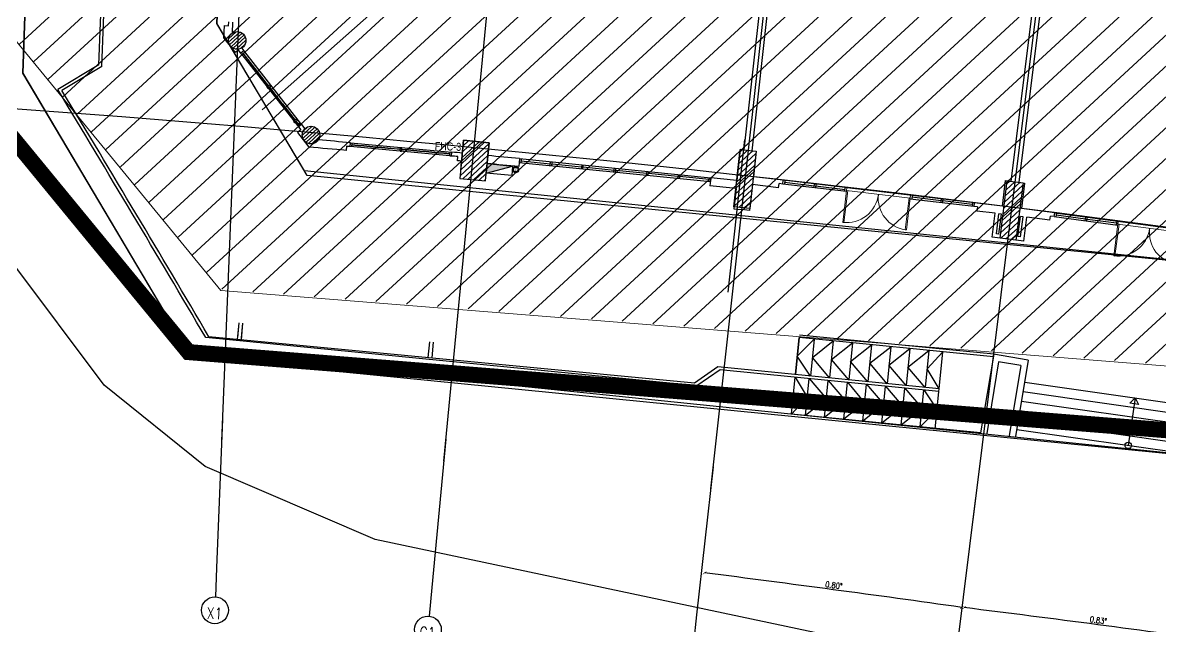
# Model space of a CAD drawing. Extents: x -678889171 to 586587, y -792238163 to 335485.
# Drawn here: x -678839670 to -678804152, y -792178227 to -792159393 of the extents above; entities that cross this region are included whole.
import ezdxf
from ezdxf.enums import TextEntityAlignment as Align

# ---------------------------------------------------------------- set-up
doc = ezdxf.new("R2010")
doc.units = 0
doc.header["$MEASUREMENT"] = 0
doc.layers.get('0').update_dxf_attribs({"color": 8})
for name, color, linetype in [('A-FLOR-PATT', 252, 'Continuous'), ('A-SITE-PATT', 252, 'Continuous'), ('A-WALL', 252, 'Continuous'), ('XR-Axis$0$A-GRID-LINE-OUT', 252, 'Continuous')]:
    doc.layers.add(name, color=color, linetype=linetype)
for name, color, linetype, lineweight in [('BASEMENT3 LAYOUT$0$A-TABL-TEXT', 252, 'Continuous', 30), ('BASEMENT3 LAYOUT$0$HATCH6', 252, 'Continuous', 15), ('Ground floor Towers$0$04-Ground Floor$0$A-DOOR-FULL', 252, 'Continuous', 20), ('Ground floor Towers$0$04-Ground Floor$0$A-GLAZ', 252, 'Continuous', 20)]:
    doc.layers.add(name, color=color, linetype=linetype, lineweight=lineweight)
doc.styles.add('Ground floor Towers$0$$Bas01-Rname$0$EN-SC', font='swissc.ttf')
doc.styles.add('Ground floor Towers$0$$Bas01-Rname$0$EN-SCL', font='swisscl.ttf')
doc.styles.add('Ground floor Towers$0$04-Ground Floor$0$V2-lower ground$0$LEVEL  FOR LICENSE LOWER GR$0$$LG- LEVEL$0$AR-SR', font='sarb.shx')
doc.styles.add('MtXpl_Arial_Unicode_', font='ARIALUNI.ttf')
doc.styles.add('XR-Axis$0$MEDAD-E-TEXT', font='romans.shx', dxfattribs={"width": 0.8, "height": 1.8})
doc.styles.add('XR-Axis$0$MOD-E-TEXT', font='romans.shx', dxfattribs={"width": 0.8, "height": 1.8})

# ---------------------------------------------------------------- blocks, each defined once
blk = doc.blocks.new('A$C61C61320')
at = {"layer": 'BASEMENT3 LAYOUT$0$HATCH6'}
h = blk.add_hatch(dxfattribs=at)
h.set_pattern_fill('JIS_WOOD', color=256, scale=1000, style=0)
h.set_pattern_definition([(45, (-845711.5632553247, -470537.5133829243), (-499.9999991609842, 499.9999991609843), [])])
h.paths.add_polyline_path([(-57054.4839232408, -202715.6827627594), (-61988.72938809986, -237934.2497828866), (-80426.45722685638, -233625.2072105513), (-117920.8563015934, -232159.4412755717), (-127624.8318891085, -221284.5855308848), (-127624.8318891085, -154987.425217584), (-104462.5924733605, -154589.848100547), (-93882.62928564264, -154028.8445178776), (-93529.7361727003, -176713.0896850609), (-93352.28011348587, -178273.3977080029), (-93352.28011348587, -194674.8746110406), (-91405.28890382661, -196764.3988851835), (-82930.71560722869, -197602.72102616), (-65142.08317814791, -199622.3395659931), (-55832.26724016038, -200866.3395951205)])
at = {"layer": 'BASEMENT3 LAYOUT$0$A-TABL-TEXT', "const_width": 500}
blk.add_lwpolyline([(-88972.05171104963, 22775.97554144054), (13087.40149203665, 22211.71815820993), (12977.94017466274, -133203.5437077869), (15397.77637988678, -244279.008176838), (7656.957292334409, -250604.5168011433), (-62676.49176812707, -239864.7054035134), (-80695.52998699364, -235653.5139011407), (-118847.6494075342, -234162.0357504327), (-129624.8318891085, -222084.4801378573), (-129624.8318891085, -153058.7582305309), (-104567.4960696057, -152628.6520064768), (-88972.05156734609, -151257.049707202)], close=True, dxfattribs=at)
at = {"layer": 'BASEMENT3 LAYOUT$0$HATCH6'}
for points in [[(-56182.62965816143, -202983.40351943), (-61193.42310835095, -237994.1969192784), (-80426.45722685638, -233662.5050700729), (-117920.8563015934, -232196.7391350933), (-127624.8318891085, -221321.8833904064), (-127624.8318891085, -155024.7230771056), (-104462.5924733605, -154627.1459600686), (-93882.62928564264, -154066.1423773992), (-93361.99845258333, -178187.9478082885), (-93352.28011348587, -179178.229467513), (-93494.76352696051, -194320.7128558172), (-91405.28890382661, -196764.3988851835), (-82961.84863941744, -197787.7979447818), (-65211.28236189531, -199613.7986915881), (-55832.26724016038, -200866.3395951205)], [(-56182.62965816143, -202984.025088968), (-61193.42310835095, -237994.8184888165), (-80426.45722685638, -233663.1266396109), (-117920.8563015934, -232197.3607046313), (-127624.8318891085, -221322.5049599444), (-127624.8318891085, -155025.3446466436), (-104462.5924733605, -154627.7675296066), (-93882.62928564264, -154066.7639469372), (-93361.99845258333, -178188.5693778265), (-93352.28011348587, -179178.851037051), (-93494.76352696051, -194321.3344253552), (-91405.28890382661, -196765.0204547216), (-82961.84863941744, -197788.4195143199), (-65211.28236189531, -199614.4202611261), (-55832.26724016038, -200866.9611646585)]]:
    blk.add_lwpolyline(points, close=True, dxfattribs=at)
blk = doc.blocks.new('2')
at = {"layer": 'BASEMENT3 LAYOUT$0$A-TABL-TEXT', "const_width": 500}
blk.add_lwpolyline([(28948.80459054373, 254973.3362460719), (131008.25779363, 254409.0788628413), (130898.7964762561, 98993.81699684449), (133318.6326814801, -12081.64747220662), (125577.8135939278, -18407.15609651199), (55244.36453346629, -7667.34469888208), (37225.32631459972, -3456.153196509345), (-926.7931059408002, -1964.675045801327), (-11703.97558751516, 10112.88056677405), (-11703.97558751516, 79138.60247410042), (13353.36023198767, 79568.70869815454), (28948.80473424727, 80940.3109974293)], close=True, dxfattribs=at)
blk = doc.blocks.new('Ground floor Towers$0$04-Ground Floor$0$a-r-00l-facd$0$WATG_DOORDOUBLE_M3')
at = {"layer": 'Ground floor Towers$0$04-Ground Floor$0$A-DOOR-FULL'}
for p, q in [((2199.999999287247, 1.468276605010033e-05), (2200.000000712753, -99.99998531723395)), ((-7.127528078854084e-07, -8.368981070816517e-06), (7.127528078854084e-07, -100.0000083689811))]:
    blk.add_line(p, q, dxfattribs=at)
for points in [[(7.127528078854084e-07, -100.0000083689811), (40.00000071275281, -100.0000077987788), (40.00001545171835, -1199.058316136943), (1.545171835459769e-05, -1199.058316707145)], [(2200.000000712753, -99.99997886421625), (2160.000000712753, -99.99997943441849), (2160.000015465135, -1199.999985887436), (2200.000015465135, -1199.999985317234)]]:
    blk.add_lwpolyline(points, close=True, dxfattribs=at)
for centre, start, end in [((7.127528078854084e-07, -100.0000167199178), 270.0000008170881, 8.137530065835503e-07), ((2200.000000712753, -99.99998535879422), 180.000000813753, 270.0000008170881)]:
    blk.add_arc(centre, 1100, start, end, dxfattribs=at)
at = {"layer": 'Ground floor Towers$0$04-Ground Floor$0$A-GLAZ'}
for p, q in [((-7.127528078854084e-07, -1.482199877500534e-05), (2199.999999287247, 8.229748345911503e-06)), ((7.127528078854084e-07, -100.0000083689811), (2200.000000712753, -99.99998531723395))]:
    blk.add_line(p, q, dxfattribs=at)
blk = doc.blocks.new('XR-Axis$0$_ArchTick')
at = {"const_width": 0.15}
blk.add_lwpolyline([(-0.5, -0.5), (0.5, 0.5)], dxfattribs=at)
blk = doc.blocks.new('*U200')
blk.add_circle((0, 0), 4.2)
at = {"layer": 'XR-Axis$0$A-GRID-LINE-OUT'}
blk.add_line((1.036219215894532, 13.15926478708483), (0.3297061141482605, 4.18703879589063), dxfattribs=at)
at = {"style": 'XR-Axis$0$MEDAD-E-TEXT', "width": 0.8, "flags": 4}
for height, p in [(3.5, (-0.0692522248746208, -0.97607523254144)), (1.799999999999999, (-0.0692522248746208, 2.544295698152595))]:
    blk.add_attdef('00', text='', height=height, dxfattribs=at).set_placement(p, align=Align.MIDDLE_CENTER)
blk = doc.blocks.new('*U201')
blk.add_circle((0, 0), 4.2)
at = {"layer": 'XR-Axis$0$A-GRID-LINE-OUT'}
blk.add_line((0.8249362541796827, 13.17419751546711), (0.2624797172389904, 4.19179011855772), dxfattribs=at)
at = {"style": 'XR-Axis$0$MEDAD-E-TEXT', "width": 0.8, "flags": 4}
for height, p in [(3.5, (-0.0692522248746208, -0.97607523254144)), (1.799999999999999, (-0.0692522248746208, 2.544295698152595))]:
    blk.add_attdef('00', text='', height=height, dxfattribs=at).set_placement(p, align=Align.MIDDLE_CENTER)
blk = doc.blocks.new('*U183')
blk.add_circle((0, 0), 4.2)
at = {"layer": 'XR-Axis$0$A-GRID-LINE-OUT'}
blk.add_line((-8.450062914116737e-16, 13.2), (2.571758278209441e-16, 4.2), dxfattribs=at)
at = {"style": 'XR-Axis$0$MEDAD-E-TEXT', "width": 0.8, "flags": 4}
for height, p in [(3.5, (-0.0692522248746208, -0.97607523254144)), (1.799999999999999, (-0.0692522248746208, 2.544295698152595))]:
    blk.add_attdef('00', text='', height=height, dxfattribs=at).set_placement(p, align=Align.MIDDLE_CENTER)
blk = doc.blocks.new('GR')
at = {"layer": 'A-FLOR-PATT', "extrusion": (0.0001093381194494567, 0.00197922974709296, 0.999998035345462)}
blk.add_hatch(color=256, dxfattribs=at).paths.add_polyline_path([(-21154.36948196922, 19411.95800660073), (-21953.15156100994, 19456.08498478178), (-21969.69917782783, 19156.54170514151)])
at = {"layer": 'A-FLOR-PATT'}
for p, q in [((-29880, 10465.91910437518), (-29880, 94955)), ((-30559.61122419583, 23481.86807854374), (-30912.47202798455, 79958.33511458867)), ((-36548.50514224616, 21685.56158978026), (-36809.23957705856, 63416.91728226762)), ((-36546.98304978048, 21686.85127177043), (-36702.54761552752, 63332.11348315177)), ((-30553.61623028855, 23473.78683611664), (-30702.71437130071, 63387.96104321991)), ((-2550, 54290), (-6351.060877021942, 8964.917325889714)), ((-11990, 46510), (-14569.32633613347, 9596.552753227174)), ((-22926.74983620317, 10120.59610049968), (-21520, 35410)), ((-34194.99146120384, 22046.81170589956), (-34193.12048426404, 28996.81145406109, 5.809571346504707e-09)), ((-34097.74540469361, 21994.61353319739), (-34095.86038277637, 28996.78527112388, 5.751981550857363e-09)), ((-13698.12927324729, 20190.18544359438), (-13266.24248976927, 26373.83274852808)), ((-5581.47547810871, 19566.31758551204), (-5070.793778998137, 25653.18902112995)), ((-5332.350737848639, 19545.41629870291), (-4821.669038738037, 25632.28773432129)), ((-13947.52173298725, 20207.60385411317), (-13578.25577846743, 25494.66174016448)), ((-24707.8737101024, 25008.42976545319, -3.633951367961201e-07), (-29038.72193421243, 20841.11904956282, -3.633951367961201e-07)), ((-27645.07876591856, 18999.73495476877), (-30559.61122419583, 23481.86807854374)), ((-27554.79105998005, 18854.25486492502), (-30553.61623028855, 23473.78683611664)), ((-30192.73493315614, 23425.344189919), (-30193.10923626294, 23545.34423737013)), ((-30072.79270104649, 23546.20171034272), (-30070.32382611882, 23199.78090563914)), ((-30322.10609810612, 23425.20389554998), (-30192.73493315614, 23425.344189919)), ((-30321.67769548878, 23030.15635329879), (-30322.10609810612, 23425.20389554998)), ((-30179.90118509298, 23016.66786586528, 1.112503447244045e-05), (-29946.215030247, 23250.35402071127, 1.112503447244045e-05)), ((-30174.11476609006, 22910.20108335488, 1.112503447244045e-05), (-29839.7482477366, 23244.56760170835, 1.112503447244045e-05)), ((-30140.40392759722, 22831.65872033441, 1.112503447244045e-05), (-29761.20588471612, 23210.8567632155, 1.112503447244045e-05)), ((-30088.70135838224, 22771.10808803607, 1.112503447244045e-05), (-29700.65525241778, 23159.15419400053, 1.112503447244045e-05)), ((-30020.32549434039, 22727.2307505646, 1.112503447244045e-05), (-29656.77791494632, 23090.77832995867, 1.112503447244045e-05)), ((-30321.67769548878, 23030.15635329879, -2.011756532599958e-06), (-29957.78316251823, 22597.00087338842, -1.791370822802234e-06)), ((-29931.21383171284, 22704.0892116786, 1.112503447244045e-05), (-29633.63637606043, 23001.66666733101, 1.112503447244045e-05)), ((-29796.54143736837, 22726.50840450975, 1.112503447244045e-05), (-29656.05556889146, 22866.99427298666, 1.112503447244045e-05)), ((-29756.02651898384, 22745.50225254598, -1.33709734109371e-06), (-29689.17799394316, 22665.93028231347, -1.30683841810111e-06)), ((-29858.24650192713, 22680.62176311319, -1.549105155465019e-06), (-29957.7831625183, 22597.00087338837, -1.549105155465019e-06)), ((-29781.05798833501, 22588.74176872135, -1.676101358775694e-06), (-29858.24650192713, 22680.62176311319, -1.732849320737102e-06)), ((-29689.17799524238, 22665.930281222, -1.506838191772679e-06), (-29781.05798833501, 22588.74176872135, -1.506838191772679e-06)), ((-29748.89610767165, 22550.45843772474, -1.652456374625096e-06), (-29781.05798833504, 22588.74176872134, -1.676101358775681e-06)), ((-29657.01611327978, 22627.64695131686, -1.487736676938853e-06), (-29748.89610767162, 22550.45843772478, -1.487736676938853e-06)), ((-29748.89610767167, 22550.45843772477, -1.487736676938856e-06), (-27917.63959608747, 20402.79592212959, -3.927508078943594e-06)), ((-28870.57554632766, 21590.46990054302, -1.039199994055833e-06), (-29706.78444357539, 22585.83650645447, -1.653969581971137e-06)), ((-28862.9188801283, 21596.90227667568, -1.039475122664202e-06), (-29699.12777737608, 22592.26888258715, -1.654244710579513e-06)), ((-29657.01611327978, 22627.64695131686, -1.65575791792555e-06), (-29689.17799394317, 22665.93028231345, -1.679402902076131e-06)), ((-27825.75960169532, 20479.98443572195, -2.011548826752967e-06), (-29657.01611327958, 22627.64695131707, -1.491020370973449e-06)), ((-34194.99146120384, 22046.81170589956), (-35443.93812731502, 21218.1181722107)), ((-31029.28978661062, 13197.79955011374), (-36548.50514224616, 21685.56158978026)), ((-30933.54405238654, 13039.64463447023), (-36546.98304978048, 21686.85127177043)), ((-34097.74540469361, 21994.61353319739), (-35309.1277578451, 21190.84444511683)), ((-28820.80721733124, 21632.28034431397, -9.910972912595192e-07), (-28912.68721042384, 21555.09183181329, -9.910972912595192e-07)), ((-28880.52532976051, 21516.80850081669, -1.014041802559194e-06), (-28912.68721042384, 21555.09183181328, -1.037686786709782e-06)), ((-28788.64533666786, 21593.99701331738, -9.719957764257002e-07), (-28880.52532976046, 21516.80850081671, -9.719957764257002e-07)), ((-28420.30921704038, 21054.50326659068, -7.081702159475795e-07), (-28838.41366566427, 21552.18656954641, -1.015555009905232e-06)), ((-28412.65255084107, 21060.93564272337, -7.084453445559552e-07), (-28830.75699946495, 21558.61894567907, -1.015830138513607e-06)), ((-28788.6453353687, 21593.99701440881, -1.017343345859652e-06), (-28820.80721603206, 21632.2803454054, -1.040988330010229e-06)), ((-28420.30921704037, 21054.50326659067, -7.081702159475693e-07), (-28002.20476841652, 20556.81996363492, -5.189156242259047e-07)), ((-28412.65255084106, 21060.93564272334, -7.084453445559416e-07), (-27994.5481022172, 20563.2523397676, -5.191907528342702e-07)), ((-27952.4364394201, 20598.63040740588, -4.7535639074637e-07), (-28044.31643251274, 20521.44189490522, -4.7535639074637e-07)), ((-28044.31643251274, 20521.44189490522, -5.174024168798671e-07), (-28012.15455184942, 20483.15856390862, -5.02844371362817e-07)), ((-27920.27455875675, 20560.34707640928, -4.56254875912551e-07), (-28012.15455184942, 20483.15856390862, -4.56254875912551e-07)), ((-27970.04288775311, 20518.53663263832, -5.043575787088478e-07), (-27875.52793199089, 20438.17399085957, -2.00976049079856e-06)), ((-27962.38622155382, 20524.969008771, -5.046327073172303e-07), (-27867.87126579153, 20444.60636699224, -2.010035619406926e-06)), ((-27952.43643812095, 20598.63040849731, -5.207039601803214e-07), (-27920.2745574576, 20560.34707750071, -5.061459146632543e-07)), ((-27825.75960169532, 20479.98443572195, -1.384182124186174e-06), (-27917.63959608713, 20402.79592212987, -1.384182124186174e-06)), ((-27917.63959608713, 20402.79592212985, -2.008247283452516e-06), (-27885.47771542378, 20364.51259113326, -1.993689237935469e-06)), ((-27808.28920183166, 20272.63259674145, -1.315660301842368e-06), (-27907.82586242285, 20189.01170701664, -1.315660301842368e-06)), ((-27793.59772233113, 20441.7011036339, -1.365080609352345e-06), (-27885.47771542377, 20364.51259113327, -1.365080609352345e-06)), ((-27885.47771542377, 20364.51259113327, -1.993689237935472e-06), (-27808.28920183166, 20272.63259674144, -1.958749928694543e-06)), ((-27825.75960169532, 20479.98443572195, -2.011548826752967e-06), (-27793.59772103194, 20441.70110472535, -1.99699078123592e-06)), ((-27793.59772103191, 20441.70110472535, -1.996990781235906e-06), (-27685.10951894513, 20312.5640746746, -1.947883696965139e-06)), ((-27758.08369430178, 20097.53996619233, 1.115944537892378e-05), (-27460.54841853108, 20395.07524196303, 1.115944537892378e-05)), ((-27735.62086842989, 20232.25599357754, 1.115944537892378e-05), (-27595.26444591617, 20372.61241609126, 1.115944537892378e-05)), ((-27734.95372113504, 20008.41673784552, 1.115944537892378e-05), (-27371.42519018427, 20371.94526879629, 1.115944537892378e-05)), ((-27691.08423439658, 19940.03302307066, 1.115944537892378e-05), (-27303.04147540941, 20328.07578205783, 1.115944537892378e-05)), ((-27630.54098133522, 19888.3230746187, 1.115944537892378e-05), (-27251.33152695745, 20267.53252899647, 1.115944537892378e-05)), ((-13950.28360401071, 20528.53637711328), (-14282.27528866116, 15750.20291537586)), ((-13950.28360401001, 20528.53637711445), (-14282.27528866049, 15750.20291537704)), ((-27907.82586242277, 20189.01170701671, -1.984573153170304e-06), (-27532.82687623199, 19742.63823582593, -1.757462245318913e-06)), ((-27552.00779578101, 19854.60305865959, 1.115944537892378e-05), (-27217.61151099834, 20188.99934344226, 1.115944537892378e-05)), ((-27445.55945932365, 19848.79819360364, 1.115944537892378e-05), (-27211.80664594227, 20082.55100698501, 1.115944537892378e-05)), ((-26244.22528932817, 19811.49243973682, -1.314855323368382e-07), (-26238.39555700513, 19931.35074867294, -1.314855323368382e-07)), ((-26238.38556372188, 19931.35026219683, -1.314855323368382e-07), (-23072.62987345771, 19767.25708126077, -1.314855323368382e-07)), ((-26194.28432727142, 19809.06338460222, -1.314855323368382e-07), (-26188.45459494839, 19928.92169353834, -1.314855323368382e-07)), ((-22716.22363903694, 20152.76769947738, -1.314855323368382e-07), (-22782.82780125731, 18954.6175062313, -1.314855323368382e-07)), ((-22777.90998944694, 19043.08460760325, -1.31485564539139e-07), (-21929.5132175277, 19891.48137952249, -1.31485564539139e-07)), ((-22768.00505081747, 19205.33217215271, -6.577109212736062e-08), (-22716.17352278722, 20153.68466782265, -6.574354978043668e-08)), ((-22767.50470025191, 19230.26659209492, -1.31485564539139e-07), (-21919.10792833264, 20078.66336401418, -1.31485564539139e-07)), ((-22757.09941105687, 19417.4485765866, -1.31485564539139e-07), (-22058.3508818109, 20116.19710583257, -1.31485564539139e-07)), ((-22746.69412186183, 19604.63056107827, -1.31485564539139e-07), (-22225.81820913468, 20125.50647380543, -1.31485564539139e-07)), ((-22739.43114261527, 19749.2089410976, -1.314855323368382e-07), (-22716.89171966835, 20154.67330036894, -1.314855323368382e-07)), ((-22738.28323678183, 19749.14705833688, -6.57552984869937e-08), (-22716.17352278723, 20153.68466782265, -6.574354978043668e-08)), ((-22736.28883266679, 19791.81254556995, -1.31485564539139e-07), (-22393.28553645845, 20134.81584177829, -1.31485564539139e-07)), ((-22725.88354347175, 19978.99453006162, -1.31485564539139e-07), (-22560.75286378221, 20144.12520975116, -1.31485564539139e-07)), ((-22716.89171966835, 20154.67330036894, -1.314855323368382e-07), (-22035.76607522246, 20116.81009826642, -1.291024817118498e-07)), ((-21917.45684353972, 20108.36492466379, -1.314855323368382e-07), (-22716.22363903694, 20152.76769947738, -1.314855323368382e-07)), ((-22716.17352278722, 20153.68466782265, -6.574357638562723e-08), (-21917.45578644409, 20109.28462016618, -6.574357638562723e-08)), ((-22716.17352278723, 20153.68466782265, -6.574357638562723e-08), (-21917.45578644407, 20109.28462016618, -6.574357638562723e-08)), ((-21984.0610057601, 18910.21473141818, -1.314855323368382e-07), (-21917.45684353972, 20108.36492466379, -1.314855323368382e-07)), ((-21917.45578644409, 20109.28462016618, -6.574357638562723e-08), (-21969.10176570481, 19164.26273888485, -6.574357638562723e-08)), ((-21939.51055553235, 19705.72485281615, -1.31485564539139e-07), (-21917.45578644407, 20109.28462016618, -1.31485564539139e-07)), ((-14198.51693387912, 18419.80109035771, -6.574195595121094e-08), (-14073.10065222479, 20215.48014726478, -6.574195595121094e-08)), ((-14072.87120525787, 20216.39434164529), (-14140.89854129869, 19243.88613755092)), ((-14140.8985391857, 19243.88613741636, -1.314855323368382e-07), (-14072.87213911276, 20216.38099140074, -6.574219453832223e-08)), ((-14131.37557399806, 19381.11434411019, -6.574195595121094e-08), (-13592.52219613168, 19919.96772197658, -6.574195595121094e-08)), ((-14118.1018088542, 19571.16480455069, -6.574195595121094e-08), (-13579.24843098781, 20110.01818241708, -6.574195595121094e-08)), ((-14104.82804371034, 19761.21526499119, -6.574195595121094e-08), (-13678.18749326282, 20187.85581543871, -6.574195595121094e-08)), ((-14091.55427856647, 19951.26572543169, -6.574195595121094e-08), (-13843.40701742919, 20199.41298656898, -6.574195595121094e-08)), ((-14078.28051342261, 20141.31618587219, -6.574195595121094e-08), (-14008.62654159556, 20210.97015769924, -6.574195595121094e-08)), ((-14073.10065222479, 20215.48014726478, -6.574195595121094e-08), (-13574.31944296724, 20180.5902041964, -6.574195595121094e-08)), ((-13947.52018706151, 20207.62598829263), (-14072.87213911276, 20216.38099140074)), ((-13947.52018706151, 20207.62598829263), (-14072.87120525787, 20216.39434164529)), ((-13574.31944296724, 20180.5902041964, -6.574195595121094e-08), (-13699.73201439978, 18384.9642693199, -6.574195595121094e-08)), ((-13698.12772732184, 20190.20757777385), (-13572.77484425939, 20181.46592510891)), ((-13572.77484425939, 20181.46592510891), (-13628.41121128018, 19383.6557747012)), ((-26364.08440535926, 19817.3101887283, -1.314855323368382e-07), (-26370.13574102111, 19687.45088705529, -1.314855323368382e-07)), ((-23128.39984001211, 19649.84279142597, -1.314855323368382e-07), (-26244.22518793409, 19811.49452121682, -1.314855323368382e-07)), ((-24686.48918888098, 19727.25817985381, -1.314855323368382e-07), (-24680.65945629604, 19847.11649417436, -1.314855323368382e-07)), ((-24686.48918888098, 19727.25817985381, -1.314855323368382e-07), (-24636.5489549115, 19724.81415536808, -1.314855323368382e-07)), ((-24680.65945629604, 19847.11649417436, -1.314855323368382e-07), (-24630.71922232659, 19844.67246968863, -1.314855323368382e-07)), ((-24636.5489549115, 19724.81415536808, -1.314855323368382e-07), (-24630.71922232659, 19844.67246968863, -1.314855323368382e-07)), ((-23128.39984001211, 19649.84279142597, -1.314855323368382e-07), (-23122.57010742719, 19769.70110574648, -1.314855323368382e-07)), ((-23128.39984001211, 19649.84279142597, -1.314855323368382e-07), (-23078.45960604266, 19647.39876694026, -1.314855323368382e-07)), ((-23122.57010742719, 19769.70110574648, -1.314855323368382e-07), (-23072.62987345771, 19767.25708126077, -1.314855323368382e-07)), ((-23078.52193797796, 19646.8609551882, -1.314855323368382e-07), (-23072.62987345771, 19767.25708126082, -1.314855323368382e-07)), ((-23078.49560538153, 19647.39902509425, -1.314855323368382e-07), (-23072.62987345774, 19767.25708126077, -1.314855323368382e-07)), ((-22885.16899254505, 19506.14771786155, -1.314855323368382e-07), (-22878.82008590872, 19635.87877582666, -1.314855323368382e-07)), ((-22694.5099127167, 18949.70798903685, -1.31485564539139e-07), (-21939.91850672275, 19704.2993950308, -1.31485564539139e-07)), ((-20946.42754518654, 19650.73435366713, -1.314855323368382e-07), (-20961.19804858707, 19401.16975602123, -1.314855323368382e-07)), ((-20946.47671936132, 19649.90349957851, -1.314855323368382e-07), (-14956.95781686378, 19295.41327880419, -1.314855323368382e-07)), ((-20896.56406184052, 19646.94941440538, -1.314855323368382e-07), (-20903.65386625602, 19527.15903635556, -1.314855323369177e-07)), ((-20900.10896404826, 19587.05422538046, -1.314855323368779e-07), (-19976.7247999132, 19532.40364967773, -1.314855323368586e-07)), ((-19980.26970212096, 19472.50846065275, -1.314855323369177e-07), (-19973.17989770546, 19592.29883870269, -1.314855323368382e-07)), ((-19930.35704460015, 19469.55437547962, -1.314855323369177e-07), (-19923.26724018467, 19589.34475352956, -1.314855323368382e-07)), ((-18999.88430706191, 19534.69425068443, -1.314855323368382e-07), (-19007.78879567137, 19414.95208979258, -1.314855323368382e-07)), ((-14157.92310428579, 19001.01342322919, -6.574195595121094e-08), (-13619.06972641942, 19539.86680109556, -6.574195595121094e-08)), ((-14144.64933914193, 19191.06388366969, -6.574195595121094e-08), (-13605.79596127555, 19729.91726153607, -6.574195595121094e-08)), ((-5857.416901637218, 17782.1462693155, -6.574195595121094e-08), (-5706.923165680375, 19575.89768870373, -6.574195595121094e-08)), ((-5822.751375230553, 18783.6961528832), (-5755.862796290952, 19580.94848627815)), ((-5755.862796290952, 19580.94848627815), (-5581.47547810871, 19566.31758551204)), ((-5746.522455266751, 19103.90939330629, -6.574195595121094e-08), (-5308.042576125812, 19542.38927244724, -6.574195595121094e-08)), ((-5730.332793977761, 19296.87574989192, -6.574195595121094e-08), (-5471.119785517772, 19556.08875835191, -6.574195595121094e-08)), ((-5714.143132688772, 19489.84210647755, -6.574195595121094e-08), (-5634.196994909735, 19569.78824425659, -6.574195595121094e-08)), ((-5706.923165680375, 19575.89768870373, -6.574195595121094e-08), (-5208.678137254552, 19534.04205008049, -6.574195595121094e-08)), ((-5332.350737848639, 19545.41629870291), (-5157.963419666397, 19530.78539793644)), ((-22752.98361450026, 19499.49642613686, -1.31485564539139e-07), (-22783.16805797198, 18956.50488366676, -1.31485564539139e-07)), ((-22768.00505081748, 19205.33217215271, -6.577109212736062e-08), (-22751.92645034954, 19499.51954150316, -6.576254824665773e-08)), ((-22527.04258539284, 18940.39862106408, -1.31485564539139e-07), (-21950.3237959178, 19517.11741053912, -1.31485564539139e-07)), ((-22359.57525806897, 18931.08925309131, -1.31485564539139e-07), (-21960.72908511285, 19329.93542604743, -1.31485564539139e-07)), ((-21982.88708691314, 18912.01792972762, -1.31485564539139e-07), (-21953.15283942313, 19456.09735088918, -1.31485564539139e-07)), ((-20953.56652377685, 19530.11312152857, -1.314855323368382e-07), (-18957.87498387261, 19411.99793630341, -1.314855323368382e-07)), ((-19926.81214239242, 19529.44956450461, -1.314855323368575e-07), (-19003.83655136663, 19474.8231702385, -1.314855323368382e-07)), ((-18957.87498387261, 19411.99793630341, -1.314855323368382e-07), (-18950.78517945712, 19531.78831435335, -1.314855323368382e-07)), ((-18957.87498387261, 19411.99793630341, -1.314855323368382e-07), (-14964.04762127928, 19175.62290075425, -1.314855323368382e-07)), ((-18954.33008166486, 19471.89312532838, -1.314855323368382e-07), (-17981.01017445073, 19414.28709813169, -1.314855323368382e-07)), ((-17984.55507665847, 19354.39190910672, -1.314855323368382e-07), (-17977.46527224298, 19474.18228715666, -1.314855323368382e-07)), ((-17934.64241913766, 19351.4378239336, -1.314855323368382e-07), (-17927.55261472217, 19471.22820198354, -1.314855323368382e-07)), ((-17931.09751692991, 19411.33301295857, -1.314855323368382e-07), (-16957.77760971578, 19353.72698576187, -1.314855323368382e-07)), ((-16961.32251192352, 19293.8317967369, -1.314855323368382e-07), (-16954.23270750803, 19413.62217478685, -1.314855323368382e-07)), ((-16911.43109867186, 19290.53833598072, -1.314855323368382e-07), (-16903.52661006241, 19410.28049687258, -1.314855323368382e-07)), ((-15983.72250563004, 19295.90268078842, -1.314855323368575e-07), (-16907.47885436712, 19350.40941642665, -1.314855323368382e-07)), ((-15980.16729604042, 19355.97202485315, -1.314855323368382e-07), (-15987.25710045595, 19236.1816468032, -1.314855323369177e-07)), ((-15930.25463851962, 19353.01793968002, -1.314855323368382e-07), (-15937.34444293512, 19233.22756163008, -1.314855323369177e-07)), ((-15010.41537659235, 19238.47217495235, -1.314855323368779e-07), (-15933.80931952554, 19292.95752664298, -1.314855323368586e-07)), ((-15006.8704743846, 19298.36736397732, -1.314855323368382e-07), (-15013.9602788001, 19178.57698592737, -1.314855323369177e-07)), ((-14956.95638824144, 19295.43601617718, -1.314855323368382e-07), (-14972.63333896871, 19045.92803200369, -1.314855323368382e-07)), ((-14956.98876077175, 19295.41511022214, -1.314855323368382e-07), (-14964.51369706364, 19175.65127872947, -1.314855323368382e-07)), ((-14171.19686942966, 18810.96296278869, -6.574195595121094e-08), (-13632.34349156329, 19349.81634065505, -6.574195595121094e-08)), ((-12692.20176488756, 19311.69672483254), (-13628.41121128018, 19383.6557747012)), ((-12831.00917656139, 19071.62837195613), (-12821.04581225375, 19201.24600722283)), ((-12701.39871655614, 19192.04967689405), (-12821.04581225375, 19201.24600722283)), ((-12701.39871655614, 19192.04967689405), (-12692.20176488756, 19311.69672483254)), ((-10706.51216312178, 19038.7184522049), (-12701.39809521619, 19192.04962913652)), ((-6709.846980087852, 18851.8802084), (-12692.20176488755, 19311.69672483252)), ((-12642.34880834753, 19307.86492052892), (-12651.54513867618, 19188.21782483293)), ((-12646.94697351185, 19248.04137268092), (-11724.67996180107, 19176.98796667811)), ((-11720.06911235761, 19236.97654091223), (-11729.26544268624, 19117.32944521624)), ((-11670.2161558176, 19233.14473660864), (-11679.41248614623, 19113.49764091264)), ((-5778.901777844731, 18717.97668013504, -6.574195595121094e-08), (-5231.192950772647, 19265.68550720713, -6.574195595121094e-08)), ((-5762.712116555738, 18910.94303672067, -6.574195595121094e-08), (-5215.003289483654, 19458.65186379275, -6.574195595121094e-08)), ((-5208.678137254552, 19534.04205008049, -6.574195595121094e-08), (-5359.167421116843, 17740.34369569703, -6.574195595121094e-08)), ((-5157.963419666397, 19530.78539793644), (-5225.161558213207, 18729.84338110065)), ((8031.110373076415, 16790.60015956615), (-27645.07876591856, 18999.73495476877)), ((8021.024446181662, 16796.65865175222), (-27554.79105998005, 18854.25486492502)), ((-22783.16805797198, 18956.50488366676, -1.31485564539139e-07), (-21982.88708691314, 18912.01792972762, -1.31485564539139e-07)), ((-22782.82780125731, 18954.6175062313, -1.314855323368382e-07), (-21984.0610057601, 18910.21473141818, -1.314855323368382e-07)), ((-22192.10793074511, 18921.77988511854, -1.31485564539139e-07), (-21971.13437430791, 19142.75344155574, -1.31485564539139e-07)), ((-22024.64060342124, 18912.47051714576, -1.31485564539139e-07), (-21981.53966350295, 18955.57145706405, -1.31485564539139e-07)), ((-14158.37852444797, 18994.49280336709, -1.314855323368382e-07), (-14197.84587901557, 18419.67753339741, -5.186851631814813e-09)), ((-14197.74439971739, 18430.86204190769, -6.574195595121094e-08), (-13658.89102185103, 18969.71541977404, -6.574195595121094e-08)), ((-14156.03399862873, 18994.34361967107), (-14194.67623715148, 18357.23822620911)), ((-14184.47063457352, 18620.91250234819, -6.574195595121094e-08), (-13645.61725670716, 19159.76588021455, -6.574195595121094e-08)), ((-13646.49459416291, 19134.30831612725), (-13710.59117472735, 18323.42809276678)), ((-12831.00917656139, 19071.62837195613), (-13646.49459416291, 19134.30831612725)), ((-11674.82769089777, 19173.14724202931), (-10752.19871567147, 19102.06594958981)), ((-10756.39002596437, 19042.21113001081), (-10748.00740537855, 19161.92076916882)), ((-6719.043310416462, 18732.23311270402), (-8712.347785630991, 18885.44273549525)), ((-8654.111055607886, 19001.32048173552), (-8662.493676193684, 18881.61084257751)), ((-7736.4307543221, 18870.60864877592), (-8658.302365900803, 18941.46566215652)), ((-7741.028919486431, 18810.7851009279), (-7731.832589157784, 18930.43219662389)), ((-7691.175962946443, 18806.95329662431), (-7681.979632617818, 18926.60039232029)), ((-6764.298101792148, 18795.88846485566), (-7686.577797782134, 18866.77684447232)), ((-6759.699936627847, 18855.71201270359), (-6768.896266956457, 18736.06491700773)), ((-6709.846980007184, 18851.88020839385), (-6719.043931675774, 18732.23316045536)), ((-5822.751375230553, 18783.69615288323), (-6709.846980007184, 18851.88020839385)), ((-5811.281100422709, 18332.04396696379, -6.574195595121094e-08), (-5263.572273350626, 18879.75279403587, -6.574195595121094e-08)), ((-5795.091439133724, 18525.01032354941, -6.574195595121094e-08), (-5247.382612061638, 19072.7191506215, -6.574195595121094e-08)), ((-14042.89763281707, 18408.93211351136, -6.574195595121094e-08), (-13672.1647869949, 18779.66495933354, -6.574195595121094e-08)), ((-13877.66158069539, 18397.39147033641, -6.574195595121094e-08), (-13685.43855213877, 18589.61449889303, -6.574195595121094e-08)), ((-6599.396835978167, 18723.03683012659), (-6719.043931675774, 18732.23316045536)), ((-6599.396835978167, 18723.03683012659), (-6609.360200285806, 18593.4191948599)), ((-6043.069872262188, 18549.89291544517), (-6609.360200285806, 18593.4191948599)), ((-6105.656324456034, 17803.91809633776), (-6043.069872262186, 18549.89291544517)), ((-5976.043831462716, 17913.46535399425), (-5923.419852223762, 18540.69636034534)), ((-5843.653172198163, 18534.56532361212), (-5923.419852223764, 18540.69636034534)), ((-5896.323914579464, 17906.77694221531), (-5843.653172198163, 18534.56532361212)), ((-5843.660423000691, 17946.11125379253, -6.574195595121094e-08), (-5295.951595928604, 18493.82008086462, -6.574195595121094e-08)), ((-5827.470761711702, 18139.07761037816, -6.574195595121094e-08), (-5279.761934639615, 18686.78643745025, -6.574195595121094e-08)), ((-5298.424537954916, 17856.61385387324), (-5245.930214164247, 18482.29948265154)), ((-5166.08092815047, 18477.15303579242), (-5245.73902185799, 18484.40081732583)), ((-4181.019108905264, 18638.55875133372), (-5224.851997489248, 18733.53306444775)), ((-5218.704621071663, 17849.9254420943), (-5166.080928150471, 18477.15303579242)), ((-4323.17842259049, 18400.46060028558), (-4311.398883729388, 18529.92581748394)), ((-4191.892529392436, 18519.05239699677), (-4311.398883729388, 18529.92581748394)), ((-4191.892529392436, 18519.05239699677), (-4181.019108905264, 18638.55875133372)), ((-4191.892529392469, 18519.05239699634), (-2200.932786235106, 18337.90267838539)), ((-4181.019108905275, 18638.55875133328), (1794.298607942379, 18094.88772697525)), ((-4131.224794598224, 18634.02815946361), (-4142.098215085389, 18514.52180512679)), ((-4136.66150484181, 18574.2749822952), (-3215.466690161105, 18490.45903270664)), ((-3220.903400404699, 18430.70585553816), (-3210.029979917519, 18550.21220987511)), ((-3171.109086097647, 18426.1752636685), (-3160.235665610482, 18545.68161800544)), ((-3165.672375854068, 18485.928440837), (-2244.885165553314, 18402.14957759285)), ((-13699.73201439978, 18384.9642693199, -6.574195595121094e-08), (-14198.51693387912, 18419.80109035771, -6.574195595121094e-08)), ((-14194.67623715148, 18357.23822620911), (-13952.47899441503, 18342.54828052756)), ((-13710.59117472735, 18323.42809276678), (-13952.47899441503, 18342.54828052756)), ((-13712.4255285737, 18385.85082716146, -6.574195595121094e-08), (-13698.71231728264, 18399.56403845252, -6.574195595121094e-08)), ((-5832.905215229521, 17780.08976626707, -6.574195595121094e-08), (-5312.141257217594, 18300.85372427899, -6.574195595121094e-08)), ((-5109.157363415173, 17720.31294910099), (-5046.571617805852, 18466.27934634955)), ((-4323.17842259049, 18400.46060028558), (-5046.571617805851, 18466.27934634955)), ((-2239.04207902334, 18461.8657801564), (-2250.728252083318, 18342.43337502931)), ((-5109.157363415173, 17720.31294910099), (-6105.656324456034, 17803.91809633776)), ((-5896.323914579464, 17906.77694221531), (-5976.043831462717, 17913.46535399425)), ((-5359.167421116843, 17740.34369569703, -6.574195595121094e-08), (-5857.416901637218, 17782.1462693155, -6.574195595121094e-08)), ((-5669.811869088831, 17766.40641711112, -6.574195595121094e-08), (-5328.330918506585, 18107.88736769337, -6.574195595121094e-08)), ((-5506.718522948142, 17752.72306795517, -6.574195595121094e-08), (-5344.520579795572, 17914.92101110774, -6.574195595121094e-08)), ((-5218.704621071663, 17849.9254420943), (-5298.424537954916, 17856.61385387324)), ((-33623.8686581505, 12061.79964240585), (-36660.31839029351, 15790.05964962556, 3.16964793935531e-06)), ((-12067.27292174899, 13266.14263958503), (-11999.6209022179, 14424.16820245199)), ((-11999.6209022179, 14424.168202452), (-12067.27292174899, 13266.14263958503)), ((-12033.44691198344, 13845.15542101851), (-11526.77100368546, 14396.54424353731)), ((-5910.795221343962, 14068.45813257747), (-11999.6209022179, 14424.16820245199)), ((-5906.070321179854, 14149.336060686), (-11994.89600205379, 14505.04613056052)), ((-11526.77100368547, 14396.54424353732), (-11594.42302321656, 13238.51868067034)), ((-11560.597013451, 13817.53146210383), (-10927.79226427151, 14361.55181964192)), ((-10927.79226427152, 14361.55181964192), (-10995.44428380261, 13203.52625677495)), ((-10961.61827403706, 13782.53903820843), (-10328.81352485756, 14326.55939574653)), ((-10328.81352485757, 14326.55939574653), (-10396.46554438866, 13168.53383287955)), ((-10362.63953462311, 13747.54661431304), (-9729.834785443609, 14291.56697185113)), ((-9729.834785443614, 14291.56697185114), (-9797.48680497471, 13133.54140898416)), ((-9763.66079520915, 13712.55419041765), (-9130.856046029658, 14256.57454795574)), ((-9130.856046029663, 14256.57454795574), (-9198.50806556076, 13098.54898508877)), ((-9164.682055795209, 13677.56176652225), (-8531.877306615708, 14221.58212406035)), ((-8531.877306615708, 14221.58212406035), (-8599.529326146807, 13063.55656119337)), ((-29499.44164077676, 14174.28188306961), (-29527.78721967207, 13656.47349856807)), ((-29499.44164077676, 14174.28188306958), (-29524.51293455239, 13716.28713985856)), ((-29379.62103523791, 14167.72273005232), (-29407.96661413322, 13649.91434555077)), ((-29379.62103523791, 14167.72273005228), (-29404.70833417209, 13709.43560948959)), ((-8565.70331638126, 13642.56934262686), (-7932.898567201761, 14186.58970016495)), ((-7932.898567201761, 14186.58970016495), (-8000.550586732856, 13028.56413729798)), ((-7966.724576967308, 13607.57691873146), (-7496.185651658685, 14161.07686898128)), ((-7563.837671189778, 13003.05130611432), (-7496.185651658686, 14161.07686898128)), ((-5905.977144718056, 14150.05682006734), (-6219.25657723732, 11682.37894741294)), ((-5743.733507611369, 13926.39488797209), (-6019.163097158787, 11670.06693519751)), ((-4825.394279809831, 14007.96119646452), (-5916.100660270853, 14150.64823729841)), ((-5049.647629136105, 13835.59404380505), (-5743.733507611369, 13926.39488797209)), ((-4825.394279809831, 14007.96119646452), (-5118.742436805289, 11614.66288022809)), ((-15131.88125255352, 12793.02051710332), (-30509.62179393496, 13672.46133983273)), ((-15207.36922416295, 12874.20271699809), (-30414.90790652254, 13705.03576633242)), ((-23524.9377830496, 13828.01395016547), (-23552.23464976329, 13329.36311974234)), ((-23405.11717751075, 13821.45479714818), (-23432.41404422445, 13322.80396672504)), ((-11594.42302321656, 13238.51868067034), (-12033.44691198344, 13845.15542101851)), ((-10995.4442838026, 13203.52625677494), (-11560.597013451, 13817.53146210383)), ((-10396.46554438865, 13168.53383287955), (-10961.61827403706, 13782.53903820843)), ((-9797.486804974702, 13133.54140898415), (-10362.63953462311, 13747.54661431304)), ((-9198.508065560753, 13098.54898508877), (-9763.66079520915, 13712.55419041765)), ((-8599.529326146807, 13063.55656119337), (-9164.682055795209, 13677.56176652225)), ((-8000.550586732856, 13028.56413729798), (-8565.70331638126, 13642.56934262686)), ((-7563.83767118978, 13003.05130611431), (-7966.724576967308, 13607.57691873146)), ((-5049.647629136105, 13835.59404380505), (-5318.835916883807, 11626.97489244351)), ((6669.329864606974, 10863.4321635594), (-31029.28978661062, 13197.79955011374)), ((-26201.75840900315, 13229.06918688759), (-23206.30006656834, 13064.05610032248)), ((-14500.70586164704, 13408.3041410721), (-15207.36922416295, 12874.20271699809)), ((-14425.40964637435, 13323.76892512757), (-15131.88125255352, 12793.02051710332)), ((-7563.837671189777, 13003.05130611432), (-14500.70586164704, 13408.3041410721)), ((-7568.503327709163, 12923.18747419246), (-14425.40964637435, 13323.76892512757)), ((-12139.59059779947, 12028.25324479619), (-12071.93857826837, 13186.27880766317)), ((-12071.93857826837, 13186.27880766317), (-11669.05167249084, 12581.75319504601)), ((-11702.87768225639, 12002.74041361253), (-11635.2256627253, 13160.7659764795)), ((-11635.2256627253, 13160.7659764795), (-11070.0729330769, 12546.76077115062)), ((-4898.691432214415, 13323.23570301057), (7005.959238344512, 12111.81359401054)), ((6670.851881249575, 10864.72154217178), (-30933.54405238654, 13039.64463447023)), ((-11103.89894284244, 11967.74798971713), (-11036.24692331135, 13125.77355258411)), ((-11036.24692331135, 13125.77355258411), (-10471.09419366294, 12511.76834725523)), ((-10504.92020342849, 11932.75556582174), (-10437.2681838974, 13090.78112868871)), ((-10437.2681838974, 13090.78112868871), (-9872.115454249, 12476.77592335983)), ((-9905.941464014539, 11897.76314192635), (-9838.289444483446, 13055.78870479332)), ((-9838.289444483451, 13055.78870479333), (-9273.136714835047, 12441.78349946445)), ((-9306.962724600588, 11862.77071803095), (-9239.310705069494, 13020.79628089793)), ((-9239.3107050695, 13020.79628089793), (-8674.157975421096, 12406.79107556905)), ((-8707.983985186636, 11827.77829413556), (-8640.331965655543, 12985.80385700253)), ((-8640.33196565555, 12985.80385700254), (-8075.179236007147, 12371.79865167366)), ((-8109.005245772686, 11792.78587024016), (-8041.353226241593, 12950.81143310714)), ((-8041.353226241598, 12950.81143310714), (-7602.32933747471, 12344.17469275897)), ((-7637.24570695168, 11746.49780599202), (-7568.503327709163, 12923.18747419245)), ((-7568.503327709163, 12923.18747419245), (-7563.837671189777, 13003.05130611432)), ((-4937.622079308901, 13025.64802487724), (6928.167264560238, 11818.18046033545)), ((-11669.05167249084, 12581.75319504601), (-12139.59059779947, 12028.25324479619)), ((-11070.0729330769, 12546.76077115062), (-11702.87768225639, 12002.74041361253)), ((-10471.09419366294, 12511.76834725523), (-11103.89894284244, 11967.74798971713)), ((-9872.115454249, 12476.77592335983), (-10504.9202034285, 11932.75556582174)), ((-9273.136714835047, 12441.78349946445), (-9905.941464014544, 11897.76314192635)), ((-4976.552726403374, 12728.06034674393), (6850.375290776079, 11524.54732666048)), ((-8674.157975421096, 12406.79107556905), (-9306.962724600593, 11862.77071803095)), ((-8075.179236007147, 12371.79865167366), (-8707.983985186644, 11827.77829413556)), ((-7602.32933747471, 12344.17469275897), (-8109.005245772692, 11792.78587024017)), ((-5054.414020592347, 12132.88499047721), (6694.791343207646, 10937.28105931031)), ((-5015.48337349786, 12430.47266861055), (6772.583316991862, 11230.91419298539)), ((-30363.60155198014, 9647.470875211744), (-33623.8686581505, 12061.79964240585)), ((-6219.255610515502, 11682.38642541549), (-12139.59059779947, 12028.25324479619)), ((-5093.344667686819, 11835.29731234392), (2305.203169588058, 11082.41806602257)), ((-29879.99999999988, 11152.44389577622), (-29879.99999999988, 6502.443354683579)), ((-22889.488226496, 10809.57256944827), (-23140.6051688297, 6166.357593439207)), ((-14521.22672330614, 10284.86376342403), (-14845.47199132576, 5646.181834435076)), ((-24971.99286142514, 7594.72619362468), (-30363.60155198014, 9647.470875211744)), ((-6293.399246328248, 9652.493311348688), (-6681.994418823509, 5018.758443655537)), ((22104.3121728366, -377.9040948209451), (-24971.99286142514, 7594.72619362468))]:
    blk.add_line(p, q, dxfattribs=at)
at = {"layer": 'A-FLOR-PATT', "extrusion": (0.0001093381194494559, 0.00197922974709296, 0.999998035345462)}
for p, q in [((-21969.69924412961, 19156.5756493169, 0.594674189166426), (-21953.1516922335, 19456.1183422486, -6.574361322009281e-08)), ((-21969.69924412961, 19156.57564931689, 0.5946741891664367), (-21154.36960841812, 19411.99145049805, -1.398386169526589e-07)), ((-21953.1516922335, 19456.1183422486, -6.574361322009281e-08), (-21154.36960841812, 19411.99145049805, -1.398386260120787e-07)), ((-21154.36960841812, 19411.99145049805, -1.398386260120787e-07), (-21170.91716031424, 19112.44875756635, 0.5946741150714203)), ((-21170.91716031424, 19112.44875756635, 0.5946741150714203), (-21969.69924412961, 19156.5756493169, 0.594674189166426))]:
    blk.add_line(p, q, dxfattribs=at)
at = {"layer": 'A-FLOR-PATT', "ltscale": 100}
for p, q in [((-1602.667743750149, 12795.42108274903), (-1442.593934266304, 12971.5418116285)), ((-1321.278198794229, 12766.78676785517), (-1602.667743750149, 12795.42108274903)), ((-1442.593934266304, 12971.5418116285), (-1594.450321036449, 11479.24839617789)), ((-1442.593934266304, 12971.5418116285), (-1321.278198794229, 12766.78676785517))]:
    blk.add_line(p, q, dxfattribs=at)
at = {"layer": 'A-FLOR-PATT'}
for centre, radius in [((-29907.62260574609, 22978.07544136432, 1.112503447244045e-05), 275), ((-29907.62260574607, 22978.07544136433, 1.112503447244045e-05), 275.0000000000005), ((-27484.09349487873, 20121.08504253975, 1.115944537892378e-05), 275), ((-27484.09349487875, 20121.08504253974, 1.115944537892378e-05), 275)]:
    blk.add_circle(centre, radius, dxfattribs=at)
at = {"layer": 'A-FLOR-PATT', "extrusion": (0.001039746086972367, 0.0009399802697453897, 0.9999990176821011)}
for radius in [93.75, 75.00000000000001]:
    blk.add_circle((-21053.21838939778, 19304.36318661855, -3.744304080256151), radius, dxfattribs=at)
at = {"layer": 'A-FLOR-PATT', "ltscale": 100}
blk.add_circle((-1594.450321036449, 11479.24839617789), 100, dxfattribs=at)
at = {"layer": 'A-FLOR-PATT'}
for centre, radius, start, end in [((-55663.02808184421, -578856.4866396398), 623364.7764122983, 74.61102897088065, 88.715678869106), ((-55662.04957572921, -578844.685925062), 622702.9587305912, 74.61095202551606, 88.71574447441284), ((-55662.04957586701, -578844.6859266991), 615202.9587322307, 74.22143378566328, 85.22979167610383), ((-55662.04957586701, -578844.6859266991), 607202.9587322306, 74.22143378566328, 89.82613372100917), ((-597326.3879398666, -351598.7246019784), 674317.6444847555, 32.79876491228811, 33.56482879089242), ((-597326.3879398666, -351598.7246019784), 674414.9045897673, 32.79673239972634, 33.55656593443184), ((-55662.04957586701, -578844.6859266991), 599702.9587322306, 74.22143378566328, 89.82613372100917), ((-55372.61658441063, -579063.5038851694, -1.314855323368382e-07), 599702.9587322305, 87.21541178983237, 87.31172318676747), ((-55422.55744671778, -579061.0727480572, -1.314855323368382e-07), 599702.9587322305, 87.21063477560257, 87.21541178983237), ((-55372.61658441063, -579063.5038851694, -1.314855323368382e-07), 599452.9587322305, 87.22685614093896, 87.33811237558695), ((-55372.62647627818, -579063.5013172142, -1.314855323368382e-07), 599582.9587322305, 87.21541178983237, 87.22687893771192), ((-55422.55744671778, -579061.0727480572, -1.314855323368382e-07), 599582.9587322305, 87.21063477560257, 87.21541178983237), ((-55377.67209103113, -579069.5759327608, -1.314855323368382e-07), 599637.9587322305, 87.06635370509672, 87.21063425805613), ((-55377.67209103113, -579069.5759327608, -1.314855323368382e-07), 599647.9587322305, 87.06635619130215, 87.21063433819235), ((-55372.93200872745, -579069.8079075905, -1.314855323368382e-07), 599637.9587322305, 86.91729255142626, 87.06157615646288), ((-55372.93200872745, -579069.8079075905, -1.314855323368382e-07), 599647.9587322305, 86.91729752284698, 87.06157872282559), ((-25452.76839118431, -28007.38100606479, -1.314855323368382e-07), 47712.73847226781, 86.9075763535998, 87.14774727181629), ((-70594.14712049798, -867951.4634407357, -1.314855323368382e-07), 888989.6273795791, 86.91422947049189, 86.93575687276783), ((-70594.14712049798, -867951.4634407357, -1.314855323368382e-07), 888989.6273795791, 86.79851657185367, 86.86261927196003), ((-70594.14712049798, -867951.4634407357, -1.314855323368382e-07), 888739.6273795791, 86.91425647021018, 86.92278918183244), ((-70594.14712049798, -867951.4634407357, -1.314855323368382e-07), 888739.6273795791, 86.79856878689667, 86.86261667172373), ((-70594.14712049798, -867951.4634407357, -1.314855323368382e-07), 888989.6273795791, 86.35911301502654, 86.41181314287682), ((-70594.14712049798, -867951.4634407357, -1.314855323368382e-07), 888739.6273795791, 86.35911301502654, 86.4118151311312), ((-64597.05043467419, -573675.3443811237), 582787.3190252878, 84.28683336641936, 85.08352163850262), ((-55202.75383059909, -574460.4060195345), 582713.0708719966, 84.37971430737151, 85.2062671197389)]:
    blk.add_arc(centre, radius, start, end, dxfattribs=at)
at = {"layer": 'A-FLOR-PATT', "extrusion": (0.001039746086972367, 0.0009399802697453897, 0.9999990176821011)}
for radius, start, end in [(84.3749999999985, 93.93869947590372, 273.9386994759035), (84.37500000000212, 273.9386994759035, 93.93869947590372)]:
    blk.add_arc((-21053.21838939778, 19304.36318661855, -3.744304080256144), radius, start, end, dxfattribs=at)
at = {"layer": 'A-FLOR-PATT', "extrusion": (9.249840896041012e-25, -6.91161869638833e-26, -1), "xscale": 0.9090909090909, "yscale": 0.9090909090909, "zscale": -0.9090909090908994, "rotation": 4.395280577160645}
blk.add_blockref('Ground floor Towers$0$04-Ground Floor$0$a-r-00l-facd$0$WATG_DOORDOUBLE_M3', (8703.965168923663, 19005.15234902838), dxfattribs=at)
at = {"layer": 'A-FLOR-PATT', "extrusion": (-9.235660183723024e-25, 8.601408622479702e-26, -1), "xscale": -0.9090909090909005, "yscale": 0.9090909090909004, "zscale": -0.9090909090909005, "rotation": 5.198759775466302}
blk.add_blockref('Ground floor Towers$0$04-Ground Floor$0$a-r-00l-facd$0$WATG_DOORDOUBLE_M3', (2189.246613621712, 18457.33505759959), dxfattribs=at)
at = {"layer": 'A-FLOR-PATT'}
for p, xscale, yscale, zscale, rotation in [((-14650.15482583613, 6967.718813230074), 100, 100, 100, 175.0835216385026), ((-6581.498297186336, 6217.106791388886), 99.99999999999999, 99.99999999999999, 99.99999999999999, 354.2868333664193), ((-6506.095778771598, 6214.338101178839), 100, 100, 100, 175.2062671197389)]:
    blk.add_blockref('XR-Axis$0$_ArchTick', p, dxfattribs=dict(at, xscale=xscale, yscale=yscale, zscale=zscale, rotation=rotation))
ref = blk.add_blockref('*U183', (-29880, 5182.443354695803), dxfattribs=dict(at, xscale=100, yscale=100, zscale=100))
ref.add_attrib('00', 'X1', dxfattribs={"layer": '0', "height": 353, "style": 'XR-Axis$0$MEDAD-E-TEXT', "width": 0.7999999999999999}).set_placement((-29886.92522248745, 5084.835831441684), align=Align.MIDDLE_CENTER)
ref = blk.add_blockref('*U201', (-23211.88996115762, 4848.283817676929), dxfattribs=dict(at, xscale=100.0000000000003, yscale=100.0000000000003, zscale=100.0000000000003, rotation=0.4873584021136138))
ref.add_attrib('00', 'C1', dxfattribs={"layer": '0', "height": 353, "rotation": 0.4873584021127314, "style": 'XR-Axis$0$MEDAD-E-TEXT', "width": 0.7999999999999999}).set_placement((-23217.98469268355, 4750.62092016753), align=Align.MIDDLE_CENTER)
ref = blk.add_blockref('*U200', (-14937.89701712831, 4329.421562185526), dxfattribs=dict(at, xscale=100.0000000000003, yscale=100.0000000000003, zscale=100.0000000000003, rotation=0.4873584021136138))
ref.add_attrib('00', 'C2', dxfattribs={"layer": '0', "height": 353, "rotation": 0.4873584021127314, "style": 'XR-Axis$0$MEDAD-E-TEXT', "width": 0.7999999999999999}).set_placement((-14943.99174865421, 4231.758664676127), align=Align.MIDDLE_CENTER)
at = {"layer": 'A-FLOR-PATT', "style": 'MtXpl_Arial_Unicode_', "width": 0.8}
blk.add_text('FHC-3', height=250, dxfattribs=at).set_placement((-23606.86406758529, 19816.36156008803, 2.148623353338793e-06))
at = {"layer": 'A-FLOR-PATT', "extrusion": (0.001039746086972367, 0.0009399802697453901, 0.9999990176821011), "style": 'MtXpl_Arial_Unicode_', "width": 0.8}
blk.add_text('FWR', height=49.99999999999999, rotation=273.9386994758317, dxfattribs=at).set_placement((-21086.72995907999, 19359.65533785981, -3.744304080256167))
at = {"layer": 'A-FLOR-PATT', "char_height": 180, "attachment_point": 5, "style": 'XR-Axis$0$MOD-E-TEXT'}
for s, insert, rotation in [('\\A1;0.80°', (-10601.55396920182, 6745.835132043961), 354.6851775024609), ('\\A1;0.83°', (-2306.26658886756, 5987.407192301123), 354.79299071355524)]:
    blk.add_mtext(s, dxfattribs=dict(at, insert=insert, rotation=rotation))
at = {"layer": 'A-FLOR-PATT', "style": 'Ground floor Towers$0$04-Ground Floor$0$V2-lower ground$0$LEVEL  FOR LICENSE LOWER GR$0$$LG- LEVEL$0$AR-SR', "flags": 12}
for tag, p in [('L', (30296.07288644527, 72859.53473235783)), ('P', (30237.50458115668, 72203.99769414036))]:
    blk.add_attdef(tag, text='', height=500, dxfattribs=at).set_placement(p, align=Align.RIGHT)
at = {"layer": 'A-FLOR-PATT'}
for tag, p, height, style in [('N', (85492.25876324323, 56633.4995742733), 250, 'Ground floor Towers$0$$Bas01-Rname$0$EN-SC'), ('N', (89389.48149106537, 56633.4995742733), 250, 'Ground floor Towers$0$$Bas01-Rname$0$EN-SC'), ('N', (94597.61363499537, 56633.4995742733), 250, 'Ground floor Towers$0$$Bas01-Rname$0$EN-SC'), ('AN', (85922.66280553787, 56313.08159666645), 200, 'Ground floor Towers$0$$Bas01-Rname$0$EN-SCL'), ('AN', (89819.88553336001, 56313.08159666645), 200, 'Ground floor Towers$0$$Bas01-Rname$0$EN-SCL'), ('AN', (95028.01767729002, 56313.08159666645), 200, 'Ground floor Towers$0$$Bas01-Rname$0$EN-SCL'), ('SN', (85299.47460008037, 56025.08594095582), 200, 'Ground floor Towers$0$$Bas01-Rname$0$EN-SCL'), ('F', (85927.04975899268, 56008.67972904726), 200, 'Ground floor Towers$0$$Bas01-Rname$0$EN-SCL'), ('SN', (89196.69732790251, 56025.08594095582), 200, 'Ground floor Towers$0$$Bas01-Rname$0$EN-SCL'), ('F', (89824.27248681482, 56008.67972904726), 200, 'Ground floor Towers$0$$Bas01-Rname$0$EN-SCL'), ('SN', (94404.82947183252, 56025.08594095582), 200, 'Ground floor Towers$0$$Bas01-Rname$0$EN-SCL'), ('F', (95032.40463074483, 56008.67972904726), 200, 'Ground floor Towers$0$$Bas01-Rname$0$EN-SCL')]:
    blk.add_attdef(tag, p, '', height=height, dxfattribs=dict(at, style=style))
at = {"layer": 'A-FLOR-PATT', "style": 'Ground floor Towers$0$$Bas01-Rname$0$EN-SCL', "width": 0.8}
for p in [(85305.16036184286, 56295.1433535593), (89202.383089665, 56295.1433535593), (94410.51523359501, 56295.1433535593)]:
    blk.add_attdef('FN', p, '', height=250, dxfattribs=at)

msp = doc.modelspace()

# ---------------------------------------------------------------- block references
at = {"layer": 'A-SITE-PATT', "rotation": 357.6731745000001}
for name, p in [('2', (-678833487.1858103, -792167746.3685482, -212772)), ('A$C61C61320', (-678706236.4347705, -791940527.995869, -212772))]:
    msp.add_blockref(name, p, dxfattribs=at)

# ---------------------------------------------------------------- next in the draw order: block references
at = {"layer": 'A-WALL', "rotation": 357.6731745000001}
msp.add_blockref('GR', (-678804025.0995113, -792184118.4910543, -212772), dxfattribs=at)

doc.saveas('drawing.dxf')
